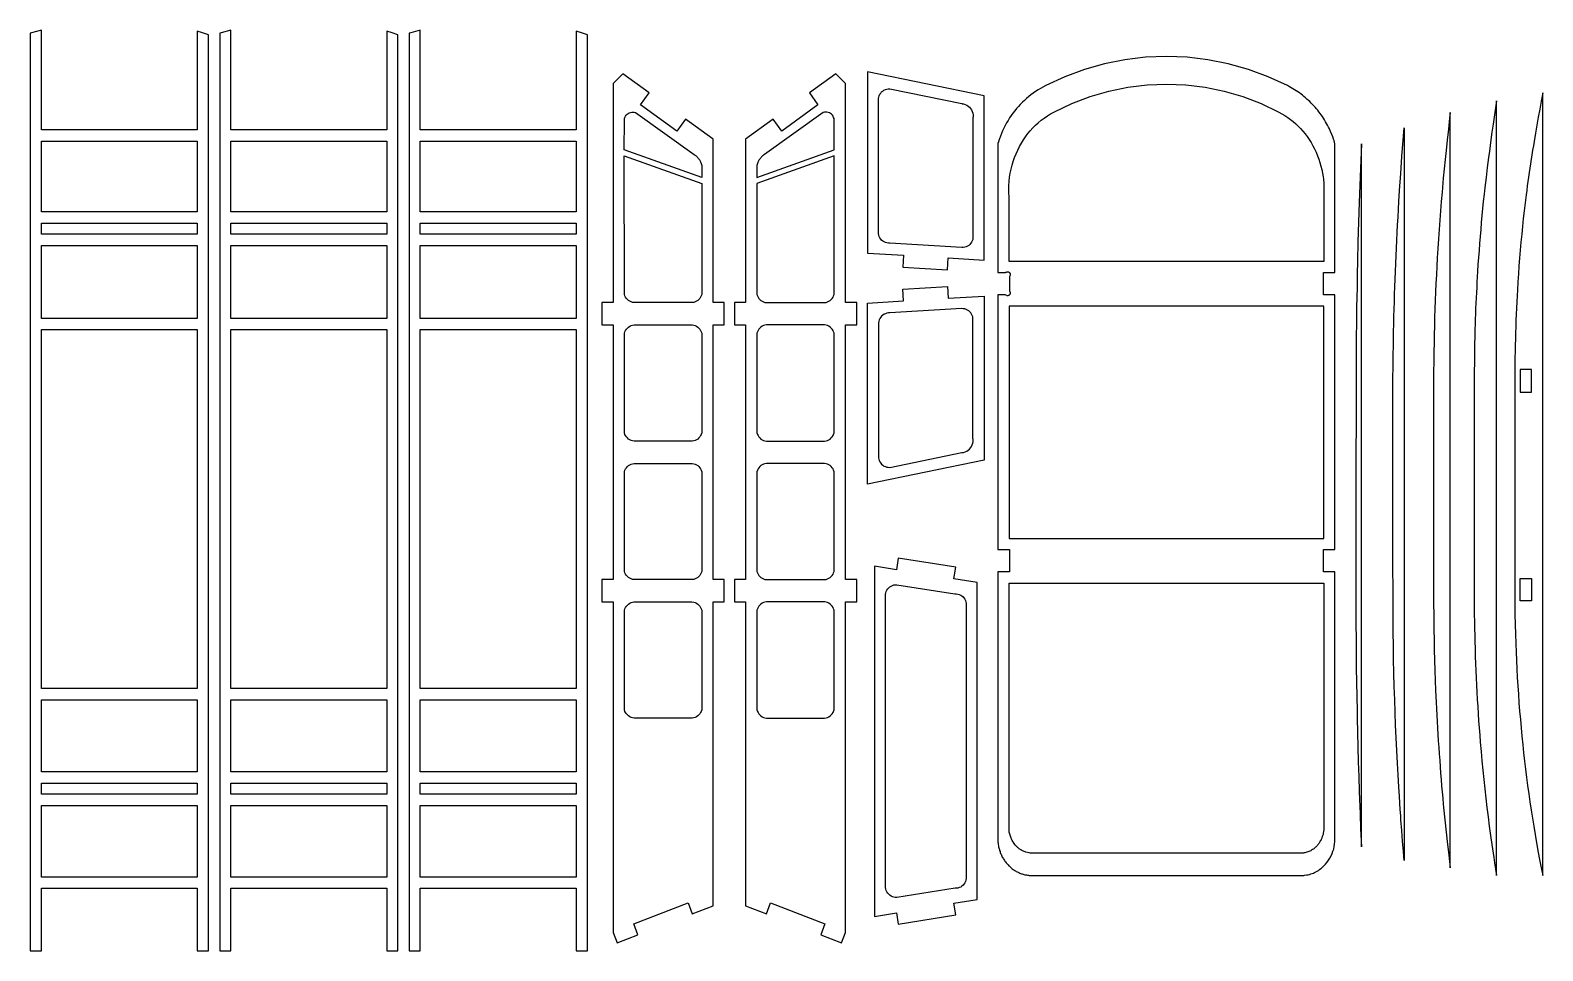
# Model space of a CAD drawing. Extents: x -2221 to 1897, y -1279 to 2054.
# Drawn here: x -2219 to -596, y 1066 to 2054 of the extents above; entities that cross this region are included whole.
import ezdxf

# ---------------------------------------------------------------- set-up
doc = ezdxf.new("R2010")
doc.units = 0
doc.layers.get('0').update_dxf_attribs({"linetype": 'CONTINUOUS'})
doc.layers.add('SECTIONCUTEDGES', color=18, linetype='CONTINUOUS')

msp = doc.modelspace()

# ---------------------------------------------------------------- linework, layer by layer
for points in [[(-1235, 1796.9), (-1234.3, 1809.7), (-1195.7, 1807.4), (-1195.7, 1983.7), (-1321, 2009.4), (-1321, 1814.9), (-1282.2, 1812.6), (-1282.9, 1799.8)], [(-2207.3, 1859.2), (-2207.3, 1935.2), (-2040, 1935.2), (-2040, 1859.2)], [(-2004, 1859.2), (-2004, 1935.2), (-1836.8, 1935.2), (-1836.8, 1859.2)], [(-2207.3, 1835.2), (-2207.3, 1847.2), (-2040, 1847.2), (-2040, 1835.2)], [(-2004, 1835.2), (-2004, 1847.2), (-1836.8, 1847.2), (-1836.8, 1835.2)], [(-1800.8, 1835.2), (-1800.8, 1847.2), (-1633.5, 1847.2), (-1633.5, 1835.2)], [(-608.4, 1689.8), (-620.4, 1689.8), (-620.4, 1665.7), (-608.4, 1665.7)], [(-608.4, 1441.6), (-620.4, 1441.6), (-620.4, 1465.6), (-608.4, 1465.6)], [(-2207.3, 1233.9), (-2207.3, 1245.9), (-2040, 1245.9), (-2040, 1233.9)], [(-2004, 1233.9), (-2004, 1245.9), (-1836.8, 1245.9), (-1836.8, 1233.9)], [(-1800.8, 1233.9), (-1800.8, 1245.9), (-1633.5, 1245.9), (-1633.5, 1233.9)]]:
    msp.add_lwpolyline(points, close=True)
at = {"layer": 'SECTIONCUTEDGES'}
for points in [[(-2219.3, 1065.8), (-2207.3, 1065.8), (-2207.3, 1133), (-2040, 1133), (-2040, 1065.8), (-2028, 1065.8), (-2028, 2049.3), (-2034.4, 2051.5), (-2040, 2053), (-2040, 1947.2), (-2207.3, 1947.2), (-2207.3, 2054.2), (-2217.8, 2051.4), (-2219.3, 2050.9)], [(-2016, 1065.8), (-2004, 1065.8), (-2004, 1133), (-1836.8, 1133), (-1836.8, 1065.8), (-1824.8, 1065.8), (-1824.8, 2049.3), (-1831.1, 2051.5), (-1836.8, 2053), (-1836.8, 1947.2), (-2004, 1947.2), (-2004, 2054.2), (-2014.4, 2051.4), (-2016, 2050.9)], [(-1812.8, 1065.8), (-1800.8, 1065.8), (-1800.8, 1133), (-1633.5, 1133), (-1633.5, 1065.8), (-1621.5, 1065.8), (-1621.5, 2049.3), (-1627.9, 2051.5), (-1633.5, 2053), (-1633.5, 1947.2), (-1800.8, 1947.2), (-1800.8, 2054.2), (-1811, 2051.5), (-1812.8, 2050.9)], [(-1172.8, 1161.2), (-1172.1, 1160.4), (-1171.4, 1159.6), (-1170.8, 1158.8), (-1170, 1158), (-1169.3, 1157.2), (-1168.6, 1156.5), (-1167.8, 1155.8), (-1167, 1155.1), (-1166.3, 1154.5), (-1165.5, 1153.9), (-1164.6, 1153.2), (-1163.8, 1152.7), (-1162.9, 1152.1), (-1162.1, 1151.5), (-1161.2, 1151), (-1160.3, 1150.5), (-1159.3, 1150.1), (-1158.5, 1149.7), (-1157.6, 1149.3), (-1156.7, 1148.9), (-1155.8, 1148.6), (-1154.9, 1148.3), (-1154, 1148), (-1153, 1147.8), (-1152.1, 1147.5), (-1151.1, 1147.3), (-1150.2, 1147.2), (-1149.2, 1147), (-1148.3, 1146.9), (-1147.5, 1146.8), (-853, 1146.8), (-852.7, 1146.8), (-851.8, 1146.9), (-849.7, 1147.2), (-848.2, 1147.5), (-846.7, 1147.9), (-845.3, 1148.3), (-843.9, 1148.8), (-842.4, 1149.3), (-841.1, 1149.9), (-839.7, 1150.6), (-838.4, 1151.3), (-837.1, 1152.1), (-835.8, 1153), (-834.4, 1154.1), (-833.7, 1154.6), (-831.3, 1156.9), (-829.4, 1158.8), (-827.7, 1160.9), (-826.2, 1163), (-824.8, 1165.3), (-823.5, 1167.6), (-822.4, 1170.1), (-821.4, 1172.6), (-820.6, 1175.1), (-820, 1177.7), (-819.6, 1180.3), (-819.3, 1183), (-819.3, 1472.8), (-831.7, 1472.8), (-831.7, 1496.7), (-819.3, 1496.7), (-819.3, 1770.2), (-831.7, 1770.2), (-831.7, 1794.2), (-819.3, 1794.2), (-819.3, 1932.1), (-819.7, 1934), (-820, 1935.1), (-820.2, 1935.7), (-820.7, 1937.2), (-821.7, 1939.8), (-822.7, 1942.4), (-823.9, 1945.3), (-825.2, 1948.2), (-826.2, 1950.2), (-827.2, 1952.1), (-828.3, 1954.1), (-829.4, 1956), (-830.5, 1957.9), (-831.7, 1959.8), (-832.8, 1961.5), (-834, 1963.2), (-835.2, 1964.9), (-836.5, 1966.6), (-837.8, 1968.2), (-839.1, 1969.8), (-840.5, 1971.4), (-841.9, 1973), (-843.3, 1974.5), (-844.8, 1976), (-846.2, 1977.5), (-847.8, 1978.9), (-849.3, 1980.3), (-850.9, 1981.7), (-852.5, 1983), (-854.1, 1984.3), (-855.7, 1985.6), (-857.4, 1986.8), (-859.1, 1988), (-860.9, 1989.2), (-862.6, 1990.3), (-864.4, 1991.4), (-866.2, 1992.4), (-868, 1993.5), (-870.3, 1994.7), (-891.1, 2004.2), (-912.2, 2012), (-933.8, 2018.1), (-955.7, 2022.5), (-977.8, 2025.1), (-1000.1, 2026), (-1022.4, 2025.1), (-1044.6, 2022.5), (-1066.5, 2018.1), (-1088.1, 2012), (-1109.1, 2004.2), (-1129.7, 1994.8), (-1135.3, 1991.7), (-1137.9, 1990.1), (-1140.5, 1988.5), (-1143, 1986.7), (-1145.5, 1984.9), (-1147.9, 1982.9), (-1150.2, 1981), (-1152.5, 1978.9), (-1154.7, 1976.8), (-1156.9, 1974.6), (-1159, 1972.3), (-1161, 1970), (-1162.9, 1967.6), (-1164.8, 1965.1), (-1166.6, 1962.6), (-1168.4, 1960), (-1170, 1957.3), (-1171.6, 1954.6), (-1173.1, 1951.9), (-1174.5, 1949.1), (-1175.9, 1946.3), (-1177.1, 1943.4), (-1178.2, 1940.5), (-1179.3, 1937.6), (-1179.6, 1936.8), (-1180.4, 1934.4), (-1180.9, 1932.7), (-1180.9, 1932.4), (-1180.9, 1932.2), (-1180.9, 1794), (-1172.8, 1794), (-1172.7, 1794), (-1172.7, 1794.1), (-1172.4, 1794.4), (-1172.2, 1794.5), (-1171.9, 1794.6), (-1171.6, 1794.7), (-1171.3, 1794.8), (-1171, 1794.9), (-1170.7, 1794.9), (-1170.4, 1794.8), (-1170, 1794.8), (-1169.7, 1794.7), (-1169.4, 1794.6), (-1169.1, 1794.4), (-1168.8, 1794.2), (-1168.6, 1794), (-1168.3, 1793.7), (-1168.2, 1793.5), (-1168.1, 1793.3), (-1168, 1793.1), (-1167.9, 1792.9), (-1167.8, 1792.7), (-1167.8, 1792.5), (-1167.7, 1792.3), (-1167.7, 1792.1), (-1167.7, 1791.9), (-1167.7, 1791.6), (-1167.8, 1791.3), (-1167.9, 1791.1), (-1168.6, 1789.9), (-1168.6, 1789.7), (-1168.6, 1774.2), (-1168.6, 1774.2), (-1168.4, 1774), (-1168.2, 1773.8), (-1168.1, 1773.6), (-1168, 1773.4), (-1167.9, 1773.1), (-1167.8, 1772.8), (-1167.7, 1772.5), (-1167.7, 1772.2), (-1167.7, 1771.9), (-1167.8, 1771.6), (-1167.8, 1771.3), (-1167.9, 1771), (-1168, 1770.8), (-1168.2, 1770.5), (-1168.4, 1770.3), (-1168.6, 1770), (-1168.8, 1769.8), (-1169, 1769.7), (-1169.2, 1769.5), (-1169.5, 1769.4), (-1169.8, 1769.3), (-1170.1, 1769.2), (-1170.4, 1769.1), (-1170.7, 1769.1), (-1171, 1769.1), (-1171.4, 1769.3), (-1171.5, 1769.3), (-1172.7, 1769.9), (-1172.8, 1770), (-1180.9, 1770), (-1180.9, 1496.6), (-1168.6, 1496.6), (-1168.6, 1472.6), (-1180.9, 1472.6), (-1180.9, 1183), (-1180.9, 1182.6), (-1180.8, 1181.7), (-1180.6, 1179.9), (-1180.4, 1178.5), (-1180.2, 1177.5), (-1179.9, 1176.4), (-1179.7, 1175.4), (-1179.4, 1174.4), (-1179.1, 1173.4), (-1178.7, 1172.3), (-1178.4, 1171.3), (-1178, 1170.4), (-1177.6, 1169.4), (-1177.1, 1168.4), (-1176.7, 1167.5), (-1176.2, 1166.5), (-1175.7, 1165.6), (-1175.1, 1164.7), (-1174.6, 1163.8), (-1174, 1162.9), (-1173.4, 1162.1)], [(-1589.5, 1074.4), (-1567.2, 1083), (-1571.7, 1094.7), (-1513.4, 1117.2), (-1508.9, 1105.4), (-1486.5, 1114), (-1486.5, 1440.4), (-1474.6, 1440.3), (-1474.6, 1464.3), (-1486.5, 1464.3), (-1486.5, 1737.8), (-1474.6, 1737.8), (-1474.6, 1761.7), (-1486.5, 1761.7), (-1486.5, 1937.1), (-1516.2, 1958.6), (-1525.4, 1945.9), (-1564.3, 1974.1), (-1555.1, 1986.8), (-1583.5, 2007.5), (-1593.8, 1997.1), (-1593.8, 1761.7), (-1593.8, 1761.7), (-1605.8, 1761.7), (-1605.8, 1737.8), (-1593.8, 1737.8), (-1593.8, 1464.3), (-1605.8, 1464.3), (-1605.8, 1440.3), (-1593.8, 1440.3), (-1593.8, 1085.6)], [(-1451.8, 1114), (-1429.4, 1105.4), (-1424.9, 1117.2), (-1366.6, 1094.7), (-1371.1, 1083), (-1348.8, 1074.4), (-1344.5, 1085.6), (-1344.5, 1440.3), (-1332.5, 1440.3), (-1332.5, 1464.3), (-1344.5, 1464.3), (-1344.5, 1737.8), (-1332.5, 1737.8), (-1332.5, 1761.7), (-1344.5, 1761.7), (-1344.5, 1761.7), (-1344.5, 1997.1), (-1354.8, 2007.5), (-1383.2, 1986.8), (-1374, 1974.1), (-1412.9, 1945.9), (-1422.1, 1958.6), (-1451.8, 1937.1), (-1451.8, 1761.7), (-1463.7, 1761.7), (-1463.7, 1737.8), (-1451.8, 1737.8), (-1451.8, 1464.3), (-1463.7, 1464.3), (-1463.7, 1440.3), (-1451.8, 1440.4)], [(-1169, 1806), (-1169, 1873.1), (-1169, 1873.9), (-1169, 1875.7), (-1169.2, 1879.1), (-1169.3, 1880.8), (-1169.4, 1883), (-1169.2, 1887.1), (-1168.9, 1892.1), (-1168.4, 1896.4), (-1167.7, 1900.7), (-1166.8, 1905), (-1165.7, 1909.2), (-1164.5, 1913.3), (-1163.1, 1917.4), (-1161.5, 1921.5), (-1159.7, 1925.4), (-1157.8, 1929.3), (-1155.6, 1933.1), (-1153.5, 1936.6), (-1151.2, 1939.9), (-1148.8, 1943.2), (-1146.2, 1946.3), (-1143.5, 1949.3), (-1140.6, 1952.2), (-1137.6, 1954.9), (-1134.5, 1957.5), (-1131.2, 1959.9), (-1127.9, 1962.2), (-1124.4, 1964.3), (-1120.9, 1966.3), (-1101.7, 1975.4), (-1082.1, 1982.9), (-1062, 1988.8), (-1041.5, 1993), (-1020.9, 1995.5), (-1000.1, 1996.4), (-979.4, 1995.5), (-958.7, 1993), (-938.3, 1988.8), (-918.2, 1982.9), (-898.5, 1975.4), (-879.4, 1966.3), (-876.2, 1964.5), (-873, 1962.6), (-870, 1960.6), (-867, 1958.4), (-864.1, 1956.1), (-861.3, 1953.7), (-858.6, 1951.1), (-856.1, 1948.5), (-853.6, 1945.8), (-851.3, 1942.9), (-849.1, 1940), (-847, 1936.9), (-844.9, 1933.6), (-843, 1930.2), (-841.2, 1926.7), (-839.5, 1923.2), (-838, 1919.5), (-836.6, 1915.9), (-835.4, 1912.2), (-834.3, 1908.4), (-833.3, 1904.6), (-832.5, 1900.7), (-831.9, 1896.9), (-831.6, 1894.8), (-831.4, 1893), (-831.3, 1891.2), (-831.2, 1889.8), (-831.1, 1887.8), (-831.1, 1884.5), (-831.3, 1875.6), (-831.3, 1806)], [(-1307.6, 1831.3), (-1308.3, 1832.8), (-1308.7, 1834.3), (-1309, 1835.9), (-1309, 1979.5), (-1309, 1980.8), (-1308.7, 1982.4), (-1308.3, 1983.9), (-1307.6, 1985.4), (-1306.7, 1986.7), (-1305.7, 1987.9), (-1304.5, 1988.9), (-1303.2, 1989.8), (-1301.7, 1990.5), (-1300.2, 1991), (-1298.6, 1991.2), (-1297, 1991.2), (-1219.7, 1975.4), (-1219.3, 1975.3), (-1218.3, 1975.2), (-1218, 1975.1), (-1216.1, 1974.6), (-1214.4, 1973.8), (-1212.9, 1972.8), (-1211.5, 1971.6), (-1210.3, 1970.2), (-1209.2, 1968.7), (-1208.4, 1967), (-1207.9, 1965.2), (-1207.6, 1963.4), (-1207.5, 1961.6), (-1207.5, 1961.2), (-1207.7, 1960), (-1207.7, 1832.1), (-1207.7, 1831.4), (-1208, 1829.6), (-1208.5, 1828.1), (-1209.2, 1826.7), (-1210, 1825.4), (-1211.1, 1824.2), (-1212.3, 1823.1), (-1213.6, 1822.2), (-1215, 1821.6), (-1216.5, 1821.1), (-1218.1, 1820.8), (-1219.7, 1820.8), (-1297, 1825.5), (-1298.4, 1825.5), (-1300.2, 1825.8), (-1301.7, 1826.2), (-1303.1, 1826.9), (-1304.5, 1827.8), (-1305.7, 1828.8), (-1306.7, 1830)], [(-596.3, 1146.8), (-596.3, 1986.8), (-597.9, 1978.1), (-599.6, 1969.5), (-601.1, 1960.8), (-602.7, 1952.2), (-604.2, 1943.5), (-605.6, 1934.8), (-606.4, 1930.1), (-607.2, 1925.3), (-608, 1920.5), (-608.7, 1915.7), (-609.5, 1910.9), (-610.2, 1906.1), (-610.9, 1901.3), (-611.6, 1896.5), (-612.2, 1891.7), (-612.9, 1887), (-613.5, 1882.1), (-614.2, 1877.3), (-615.2, 1868.9), (-616.2, 1860.4), (-617.2, 1852), (-618.1, 1843.5), (-618.9, 1835.1), (-619.7, 1826.6), (-620.5, 1818.1), (-621.2, 1809.6), (-621.9, 1801.1), (-622.5, 1792.6), (-623, 1784.1), (-623.5, 1775.6), (-623.9, 1769), (-624.3, 1762.4), (-624.6, 1755.8), (-624.9, 1749.2), (-625.1, 1742.5), (-625.3, 1735.9), (-625.6, 1729.3), (-625.7, 1722.7), (-625.9, 1716), (-626, 1709.4), (-626.1, 1702.8), (-626.2, 1689.8), (-626.2, 1440.3), (-626.1, 1430), (-626.1, 1427.4), (-625.9, 1416), (-625.6, 1405.8), (-625.3, 1395.7), (-625, 1386.6), (-624.6, 1377.5), (-624.1, 1368.5), (-623.6, 1359.4), (-623.1, 1350.3), (-622.5, 1341.3), (-621.8, 1332.2), (-621.1, 1323.2), (-620.3, 1314.1), (-619.5, 1305.1), (-618.7, 1296.1), (-617.7, 1287), (-616.8, 1278.2), (-615.8, 1269.5), (-614.7, 1260.7), (-613.6, 1251.9), (-612.5, 1243.2), (-611.3, 1234.4), (-610, 1225.7), (-608.7, 1216.9), (-607.4, 1208.2), (-606, 1199.5), (-604.5, 1190.8), (-601.8, 1175.2), (-600, 1165.7), (-598.6, 1158.5)], [(-1581.9, 1925.8), (-1581.8, 1957.4), (-1581.8, 1958), (-1581.5, 1959.4), (-1581.1, 1960.6), (-1580.5, 1961.8), (-1579.7, 1962.9), (-1578.7, 1963.9), (-1577.6, 1964.7), (-1576.5, 1965.4), (-1575.2, 1965.8), (-1573.9, 1966.1), (-1572.5, 1966.2), (-1571.2, 1966.2), (-1569.9, 1965.9), (-1506.8, 1920.6), (-1505.9, 1920), (-1505.3, 1919.6), (-1504.9, 1919.3), (-1504.5, 1918.9), (-1504.1, 1918.5), (-1503.6, 1918.1), (-1503.3, 1917.7), (-1502.9, 1917.3), (-1502.5, 1916.8), (-1502.2, 1916.4), (-1501.8, 1915.9), (-1501.5, 1915.5), (-1501.2, 1915), (-1500.9, 1914.5), (-1500.6, 1914), (-1500.3, 1913.5), (-1500.1, 1913), (-1499.9, 1912.5), (-1499.7, 1911.9), (-1499.5, 1911.4), (-1499.3, 1910.9), (-1499.1, 1910.3), (-1499, 1909.8), (-1498.8, 1909.2), (-1498.7, 1908.6), (-1498.6, 1907.8), (-1498.6, 1907.5), (-1498.5, 1895.9)], [(-1439.8, 1895.9), (-1356.5, 1925.8), (-1356.5, 1957.4), (-1356.5, 1958), (-1356.8, 1959.4), (-1357.2, 1960.6), (-1357.8, 1961.8), (-1358.6, 1962.9), (-1359.6, 1963.9), (-1360.7, 1964.7), (-1361.8, 1965.4), (-1363.1, 1965.8), (-1364.4, 1966.1), (-1365.8, 1966.2), (-1367.1, 1966.2), (-1368.4, 1965.9), (-1431.5, 1920.6), (-1432.4, 1920), (-1433, 1919.6), (-1433.4, 1919.3), (-1433.8, 1918.9), (-1434.2, 1918.5), (-1434.7, 1918.1), (-1435, 1917.7), (-1435.4, 1917.3), (-1435.8, 1916.8), (-1436.2, 1916.4), (-1436.5, 1915.9), (-1436.8, 1915.5), (-1437.1, 1915), (-1437.4, 1914.5), (-1437.7, 1914), (-1438, 1913.5), (-1438.2, 1913), (-1438.4, 1912.5), (-1438.6, 1911.9), (-1438.8, 1911.4), (-1439, 1910.9), (-1439.2, 1910.3), (-1439.3, 1909.8), (-1439.5, 1909.2), (-1439.6, 1908.6), (-1439.7, 1907.8), (-1439.7, 1907.5)], [(-695.5, 1155), (-695.5, 1965.8), (-696.2, 1959.8), (-697.5, 1948), (-698.8, 1936.1), (-700, 1925.2), (-701, 1915.3), (-702, 1905.3), (-703, 1895.3), (-703.9, 1885.3), (-704.3, 1880.3), (-705.2, 1870.3), (-706, 1860.3), (-706.8, 1850.2), (-707.5, 1840.1), (-708.2, 1830.1), (-708.9, 1820), (-709.5, 1809.9), (-710, 1800.7), (-710.5, 1791.6), (-710.9, 1782.4), (-711.4, 1773.3), (-711.7, 1764.1), (-712.1, 1754.9), (-712.4, 1745.8), (-712.6, 1736.6), (-712.8, 1727.4), (-713, 1718.2), (-713.2, 1709.1), (-713.3, 1698.1), (-713.4, 1687.3), (-713.4, 1679.1), (-713.4, 1439.6), (-713.3, 1425.2), (-713.2, 1410.9), (-713, 1399.7), (-712.7, 1388.8), (-712.4, 1377.8), (-712.1, 1366.9), (-711.7, 1356), (-711.3, 1345.1), (-710.7, 1332.7), (-710.4, 1325.7), (-710, 1318.8), (-709.6, 1311.9), (-709.2, 1304.9), (-708.8, 1298), (-708.4, 1291.1), (-707.9, 1284.1), (-707.4, 1277.2), (-706.9, 1270.3), (-706.4, 1263.4), (-705.9, 1256.4), (-705.3, 1249.8), (-704.8, 1243.1), (-704.2, 1236.4), (-703.6, 1229.8), (-703, 1223.1), (-702.3, 1216.4), (-701.7, 1209.8), (-701, 1203.1), (-700.3, 1196.4), (-699.5, 1189.8), (-698.8, 1183.1), (-697.1, 1168.4)], [(-645.9, 1146.8), (-645.9, 1978.3), (-647.8, 1965.8), (-649.6, 1953.2), (-650.8, 1944.8), (-652, 1936.4), (-653.6, 1924.5), (-654.6, 1917.4), (-655.9, 1906.8), (-657.2, 1896.1), (-658.4, 1885.5), (-659.3, 1878), (-660.1, 1870.4), (-660.8, 1862.9), (-661.6, 1855.4), (-662.3, 1847.9), (-662.9, 1840.3), (-663.6, 1832.8), (-664.2, 1825.3), (-664.7, 1817.7), (-665.3, 1810.2), (-665.8, 1802.6), (-666.3, 1795.1), (-666.6, 1789.4), (-666.9, 1783.8), (-667.2, 1778.1), (-667.5, 1772.5), (-667.8, 1766.8), (-668.1, 1761.1), (-668.3, 1755.5), (-668.5, 1749.8), (-668.7, 1744.1), (-668.9, 1738.5), (-669.1, 1732.8), (-669.3, 1723.3), (-669.4, 1719.4), (-669.6, 1707.9), (-669.7, 1697.5), (-669.8, 1687.6), (-669.8, 1684.3), (-669.8, 1438.7), (-669.8, 1430.8), (-669.6, 1415.2), (-669.3, 1401.2), (-668.9, 1387.3), (-668.7, 1381.7), (-668.4, 1374.1), (-668.1, 1366.4), (-667.8, 1358.7), (-667.4, 1351.1), (-667, 1343.4), (-666.6, 1335.7), (-666.1, 1328.1), (-665.7, 1320.4), (-665.1, 1312.8), (-664.6, 1305.1), (-664, 1297.4), (-663.4, 1289.8), (-662.5, 1279.8), (-661.6, 1269.7), (-660.7, 1259.7), (-659.6, 1249.7), (-658.6, 1239.7), (-657.4, 1229.7), (-656.3, 1219.7), (-655, 1209.7), (-653.7, 1199.7), (-652.4, 1189.7), (-650.9, 1179.8), (-648.9, 1166), (-648, 1160.2)], [(-748.5, 1206.4), (-748.7, 1210.6), (-749.2, 1217.5), (-750.1, 1231.3), (-750.8, 1242), (-751.5, 1254.3), (-752.3, 1267.2), (-753, 1280.9), (-753.7, 1294.5), (-754.2, 1308.1), (-754.8, 1321.8), (-755.2, 1335.4), (-755.7, 1349.5), (-756, 1364.1), (-756.3, 1378.7), (-756.6, 1393.3), (-756.8, 1408), (-756.9, 1422.6), (-756.9, 1429.9), (-757.1, 1501.2), (-757.1, 1570.7), (-757, 1662.8), (-757, 1672.7), (-757, 1682.6), (-756.9, 1690.6), (-756.8, 1698.6), (-756.7, 1706.6), (-756.6, 1714.6), (-756.5, 1722.6), (-756.3, 1730.7), (-756.2, 1738.7), (-756, 1746.7), (-755.8, 1754.7), (-755.5, 1762.7), (-755.3, 1770.7), (-755, 1778.7), (-754.7, 1787), (-754.4, 1795.3), (-754.1, 1803.6), (-753.7, 1812), (-753.3, 1820.3), (-752.9, 1828.6), (-752.5, 1836.9), (-752.1, 1845.2), (-751.6, 1853.5), (-751.2, 1861.9), (-750.7, 1870.2), (-749.9, 1882.1), (-748.7, 1900.4), (-747.4, 1918.7), (-745.8, 1940.4), (-745, 1949.4), (-745, 1162.8), (-745.8, 1172.3), (-746.7, 1183.6), (-747.6, 1195)], [(-1800.8, 1859.2), (-1800.8, 1935.2), (-1633.5, 1935.2), (-1633.5, 1859.2)], [(-792.4, 1212.7), (-791.7, 1196.6), (-790.9, 1177.3), (-790.9, 1932.1), (-792, 1905.7), (-792.7, 1887.4), (-793.3, 1869.1), (-794, 1848.1), (-794.6, 1827.1), (-795.1, 1806.1), (-795.4, 1792.1), (-795.6, 1778.1), (-796, 1757), (-796.2, 1743), (-796.4, 1722), (-796.6, 1708), (-796.6, 1695.7), (-796.7, 1679.9), (-796.9, 1552), (-796.9, 1434.5), (-796.9, 1424.1), (-796.8, 1413.8), (-796.7, 1403.4), (-796.6, 1393), (-796.5, 1377.4), (-796.4, 1369.7), (-796.2, 1354.3), (-795.9, 1338.9), (-795.6, 1323.4), (-795.4, 1315.7), (-795.1, 1300.3), (-794.7, 1284.9), (-794.2, 1268.8), (-793.7, 1252.8), (-793.2, 1236.7), (-792.9, 1228.7)], [(-1580.4, 1767.6), (-1581.1, 1769), (-1581.6, 1770.6), (-1581.8, 1772.1), (-1581.8, 1773), (-1581.9, 1919.4), (-1498.5, 1889.5), (-1498.5, 1773.7), (-1498.6, 1772.3), (-1498.8, 1770.6), (-1499.3, 1769), (-1500, 1767.6), (-1500.8, 1766.3), (-1501.9, 1765.1), (-1503.1, 1764), (-1504.4, 1763.2), (-1505.8, 1762.5), (-1507.4, 1762), (-1509, 1761.8), (-1510.3, 1761.7), (-1569.9, 1761.7), (-1571.5, 1761.8), (-1573, 1762), (-1574.5, 1762.5), (-1576, 1763.2), (-1577.3, 1764), (-1578.5, 1765.1), (-1579.6, 1766.3)], [(-1438.3, 1767.6), (-1437.5, 1766.3), (-1436.4, 1765.1), (-1435.2, 1764), (-1433.9, 1763.2), (-1432.5, 1762.5), (-1430.9, 1762), (-1429.3, 1761.8), (-1428, 1761.7), (-1368.4, 1761.7), (-1366.8, 1761.8), (-1365.3, 1762), (-1363.8, 1762.5), (-1362.3, 1763.2), (-1361, 1764), (-1359.8, 1765.1), (-1358.8, 1766.3), (-1357.9, 1767.6), (-1357.2, 1769), (-1356.7, 1770.6), (-1356.5, 1772.1), (-1356.5, 1773), (-1356.5, 1919.4), (-1439.8, 1889.5), (-1439.8, 1773.7), (-1439.7, 1772.3), (-1439.5, 1770.6), (-1439, 1769)], [(-2207.3, 1744.8), (-2207.3, 1823.2), (-2040, 1823.2), (-2040, 1744.8)], [(-2004, 1744.8), (-2004, 1823.2), (-1836.8, 1823.2), (-1836.8, 1744.8)], [(-1800.8, 1744.8), (-1800.8, 1823.2), (-1633.5, 1823.2), (-1633.5, 1744.8)], [(-1321, 1566.7), (-1321, 1761.2), (-1282.2, 1763.5), (-1282.9, 1776.3), (-1235, 1779.2), (-1234.3, 1766.4), (-1195.7, 1768.7), (-1195.7, 1592.4)], [(-1307.6, 1590.7), (-1306.7, 1589.4), (-1305.7, 1588.2), (-1304.5, 1587.1), (-1303.2, 1586.3), (-1301.7, 1585.6), (-1300.2, 1585.1), (-1298.6, 1584.9), (-1297, 1584.8), (-1219.7, 1600.7), (-1219.3, 1600.7), (-1218.3, 1600.9), (-1218, 1600.9), (-1216.1, 1601.5), (-1214.4, 1602.3), (-1212.9, 1603.3), (-1211.5, 1604.5), (-1210.3, 1605.9), (-1209.2, 1607.4), (-1208.4, 1609.1), (-1207.9, 1610.8), (-1207.6, 1612.7), (-1207.5, 1614.5), (-1207.5, 1614.8), (-1207.7, 1616), (-1207.7, 1744), (-1207.7, 1744.7), (-1208, 1746.4), (-1208.5, 1747.9), (-1209.2, 1749.4), (-1210, 1750.7), (-1211.1, 1751.9), (-1212.3, 1752.9), (-1213.6, 1753.8), (-1215, 1754.5), (-1216.5, 1755), (-1218.1, 1755.2), (-1219.7, 1755.3), (-1297, 1750.6), (-1298.4, 1750.6), (-1300.2, 1750.3), (-1301.7, 1749.8), (-1303.1, 1749.2), (-1304.5, 1748.3), (-1305.7, 1747.3), (-1306.7, 1746.1), (-1307.6, 1744.7), (-1308.3, 1743.3), (-1308.7, 1741.8), (-1309, 1740.2), (-1309, 1596.6), (-1309, 1595.2), (-1308.7, 1593.6), (-1308.3, 1592.1)], [(-1169, 1508.6), (-831.3, 1508.6), (-831.3, 1758), (-1169, 1758)], [(-1580.4, 1618.9), (-1581.1, 1620.3), (-1581.6, 1621.9), (-1581.8, 1623.5), (-1581.8, 1624.1), (-1581.8, 1726), (-1581.8, 1727.4), (-1581.6, 1728.9), (-1581.1, 1730.5), (-1580.4, 1731.9), (-1579.6, 1733.2), (-1578.5, 1734.4), (-1577.3, 1735.5), (-1576, 1736.3), (-1574.5, 1737), (-1573, 1737.5), (-1571.4, 1737.7), (-1569.9, 1737.8), (-1510.5, 1737.8), (-1509, 1737.7), (-1507.4, 1737.5), (-1505.8, 1737), (-1504.4, 1736.3), (-1503.1, 1735.5), (-1501.9, 1734.4), (-1500.8, 1733.2), (-1500, 1731.9), (-1499.3, 1730.5), (-1498.8, 1728.9), (-1498.6, 1727.3), (-1498.6, 1726.3), (-1498.5, 1624.8), (-1498.6, 1623.6), (-1498.8, 1621.9), (-1499.3, 1620.3), (-1500, 1618.9), (-1500.8, 1617.6), (-1501.9, 1616.4), (-1503.1, 1615.3), (-1504.4, 1614.5), (-1505.8, 1613.8), (-1507.4, 1613.3), (-1508.9, 1613.1), (-1569.9, 1613), (-1571.4, 1613.1), (-1573, 1613.3), (-1574.5, 1613.8), (-1576, 1614.5), (-1577.3, 1615.3), (-1578.5, 1616.4), (-1579.5, 1617.6)], [(-1438.3, 1618.9), (-1437.5, 1617.6), (-1436.4, 1616.4), (-1435.2, 1615.3), (-1433.9, 1614.5), (-1432.5, 1613.8), (-1430.9, 1613.3), (-1429.4, 1613.1), (-1368.4, 1613), (-1366.9, 1613.1), (-1365.3, 1613.3), (-1363.8, 1613.8), (-1362.3, 1614.5), (-1361, 1615.3), (-1359.8, 1616.4), (-1358.8, 1617.6), (-1357.9, 1618.9), (-1357.2, 1620.3), (-1356.7, 1621.9), (-1356.5, 1623.5), (-1356.5, 1624.1), (-1356.5, 1726), (-1356.5, 1727.4), (-1356.7, 1728.9), (-1357.2, 1730.5), (-1357.9, 1731.9), (-1358.7, 1733.2), (-1359.8, 1734.4), (-1361, 1735.5), (-1362.3, 1736.3), (-1363.8, 1737), (-1365.3, 1737.5), (-1366.9, 1737.7), (-1368.4, 1737.8), (-1427.8, 1737.8), (-1429.3, 1737.7), (-1430.9, 1737.5), (-1432.5, 1737), (-1433.9, 1736.3), (-1435.2, 1735.5), (-1436.4, 1734.4), (-1437.5, 1733.2), (-1438.3, 1731.9), (-1439, 1730.5), (-1439.5, 1728.9), (-1439.7, 1727.3), (-1439.8, 1726.3), (-1439.8, 1624.8), (-1439.7, 1623.6), (-1439.5, 1621.9), (-1439, 1620.3)], [(-2207.3, 1347.4), (-2207.3, 1732.8), (-2040, 1732.8), (-2040, 1347.4)], [(-2004, 1347.4), (-2004, 1732.8), (-1836.8, 1732.8), (-1836.8, 1347.4)], [(-1800.8, 1347.4), (-1800.8, 1732.8), (-1633.5, 1732.8), (-1633.5, 1347.4)], [(-1580.4, 1470.2), (-1581.1, 1471.6), (-1581.6, 1473.1), (-1581.8, 1474.8), (-1581.8, 1476.3), (-1581.8, 1577.1), (-1581.8, 1578.6), (-1581.6, 1580.2), (-1581.1, 1581.7), (-1580.4, 1583.2), (-1579.6, 1584.5), (-1578.5, 1585.7), (-1577.3, 1586.8), (-1576, 1587.6), (-1574.5, 1588.3), (-1573, 1588.8), (-1571.4, 1589), (-1571.3, 1589), (-1510.5, 1589), (-1509.1, 1589), (-1507.4, 1588.8), (-1505.8, 1588.3), (-1504.4, 1587.6), (-1503.1, 1586.7), (-1501.9, 1585.7), (-1500.8, 1584.5), (-1500, 1583.2), (-1499.3, 1581.7), (-1498.8, 1580.2), (-1498.6, 1578.7), (-1498.5, 1577.2), (-1498.5, 1476.3), (-1498.6, 1474.8), (-1498.8, 1473.1), (-1499.3, 1471.6), (-1500, 1470.2), (-1500.8, 1468.9), (-1501.9, 1467.7), (-1503.1, 1466.6), (-1504.4, 1465.8), (-1505.8, 1465.1), (-1507.4, 1464.6), (-1508.9, 1464.4), (-1509.8, 1464.3), (-1570.1, 1464.3), (-1571.4, 1464.4), (-1573, 1464.6), (-1574.5, 1465.1), (-1576, 1465.8), (-1577.3, 1466.6), (-1578.5, 1467.7), (-1579.5, 1468.9)], [(-1438.3, 1470.2), (-1437.5, 1468.9), (-1436.4, 1467.7), (-1435.2, 1466.6), (-1433.9, 1465.8), (-1432.5, 1465.1), (-1430.9, 1464.6), (-1429.4, 1464.4), (-1428.5, 1464.3), (-1368.2, 1464.3), (-1366.9, 1464.4), (-1365.3, 1464.6), (-1363.8, 1465.1), (-1362.3, 1465.8), (-1361, 1466.6), (-1359.8, 1467.7), (-1358.8, 1468.9), (-1357.9, 1470.2), (-1357.2, 1471.6), (-1356.7, 1473.1), (-1356.5, 1474.8), (-1356.5, 1476.3), (-1356.5, 1577.1), (-1356.5, 1578.6), (-1356.7, 1580.2), (-1357.2, 1581.7), (-1357.9, 1583.2), (-1358.7, 1584.5), (-1359.8, 1585.7), (-1361, 1586.8), (-1362.3, 1587.6), (-1363.8, 1588.3), (-1365.3, 1588.8), (-1366.9, 1589), (-1367, 1589), (-1427.8, 1589), (-1429.2, 1589), (-1430.9, 1588.8), (-1432.5, 1588.3), (-1433.9, 1587.6), (-1435.2, 1586.7), (-1436.4, 1585.7), (-1437.5, 1584.5), (-1438.3, 1583.2), (-1439, 1581.7), (-1439.5, 1580.2), (-1439.7, 1578.7), (-1439.8, 1577.2), (-1439.8, 1476.3), (-1439.7, 1474.8), (-1439.5, 1473.1), (-1439, 1471.6)], [(-1313.4, 1102.7), (-1289.7, 1106.6), (-1287.8, 1094.5), (-1226.2, 1104.3), (-1228.2, 1116.8), (-1203.1, 1120.9), (-1203.1, 1461.1), (-1228.2, 1465.1), (-1226.2, 1477.7), (-1287.8, 1487.5), (-1289.8, 1475), (-1313.4, 1478.8)], [(-1299.1, 1127.7), (-1300, 1129), (-1300.7, 1130.4), (-1301.1, 1132), (-1301.4, 1133.6), (-1301.4, 1446.9), (-1301.4, 1448.2), (-1301.1, 1450), (-1300.7, 1451.5), (-1300, 1453), (-1299.1, 1454.3), (-1298.1, 1455.5), (-1296.9, 1456.5), (-1295.6, 1457.4), (-1294.1, 1458.1), (-1292.6, 1458.6), (-1291.1, 1458.8), (-1289.5, 1458.9), (-1227, 1449.1), (-1226.8, 1449.1), (-1225.8, 1449.1), (-1223.9, 1448.8), (-1222.4, 1448.3), (-1220.9, 1447.7), (-1219.6, 1446.8), (-1218.4, 1445.7), (-1217.4, 1444.6), (-1216.5, 1443.2), (-1215.8, 1441.8), (-1215.4, 1440.3), (-1215.1, 1438.6), (-1215.1, 1437.3), (-1215.1, 1144.9), (-1215.1, 1143.5), (-1215.4, 1141.7), (-1215.8, 1140.2), (-1216.5, 1138.8), (-1217.4, 1137.4), (-1218.4, 1136.2), (-1219.6, 1135.2), (-1220.9, 1134.3), (-1222.4, 1133.7), (-1223.9, 1133.2), (-1225.5, 1132.9), (-1225.6, 1132.9), (-1226.7, 1132.9), (-1289.5, 1123.1), (-1291.1, 1123.2), (-1292.6, 1123.4), (-1294.1, 1123.9), (-1295.6, 1124.6), (-1296.9, 1125.4), (-1298.1, 1126.5)], [(-1164, 1181.6), (-1164.9, 1183), (-1165.5, 1184.1), (-1166, 1185.1), (-1166.5, 1186.1), (-1166.8, 1186.6), (-1167.2, 1187.7), (-1167.6, 1188.8), (-1167.9, 1189.9), (-1168.2, 1191), (-1168.5, 1192.2), (-1168.7, 1193.3), (-1168.8, 1194.4), (-1168.9, 1195.7), (-1169, 1460.6), (-831.3, 1460.6), (-831.3, 1195.8), (-831.5, 1194), (-831.6, 1193.2), (-831.8, 1192.3), (-831.9, 1191.5), (-832.1, 1190.7), (-832.4, 1189.9), (-832.6, 1189.1), (-832.9, 1188.3), (-833.2, 1187.5), (-833.5, 1186.7), (-833.8, 1185.9), (-834.2, 1185.2), (-834.5, 1184.4), (-835, 1183.7), (-835.4, 1182.9), (-835.8, 1182.2), (-836.3, 1181.5), (-836.8, 1180.8), (-837.3, 1180.1), (-837.8, 1179.5), (-838.4, 1178.8), (-838.9, 1178.2), (-839.5, 1177.6), (-840.1, 1177), (-840.7, 1176.4), (-841.6, 1175.7), (-842.4, 1175), (-843.3, 1174.4), (-844.3, 1173.8), (-845.2, 1173.2), (-846.2, 1172.8), (-847.3, 1172.3), (-848.3, 1171.9), (-849.4, 1171.6), (-850.4, 1171.3), (-851.5, 1171.1), (-852.1, 1171), (-852.8, 1170.9), (-853.5, 1170.8), (-1146.4, 1170.8), (-1147.5, 1170.9), (-1149.3, 1171.2), (-1150.9, 1171.6), (-1151.8, 1171.9), (-1152.7, 1172.3), (-1153.6, 1172.6), (-1154.5, 1173.1), (-1155.4, 1173.5), (-1156.4, 1174.2), (-1157, 1174.6), (-1157.6, 1175), (-1158.2, 1175.4), (-1158.8, 1175.9), (-1159.3, 1176.3), (-1159.9, 1176.8), (-1160.4, 1177.3), (-1160.9, 1177.8), (-1161.4, 1178.4), (-1161.9, 1178.9), (-1162.5, 1179.7), (-1163.7, 1181.2)], [(-1580.4, 1321.5), (-1581.1, 1322.9), (-1581.6, 1324.4), (-1581.8, 1326), (-1581.8, 1326.2), (-1581.8, 1428.4), (-1581.8, 1429.8), (-1581.6, 1431.5), (-1581.1, 1433), (-1580.4, 1434.5), (-1579.6, 1435.8), (-1578.5, 1437), (-1577.3, 1438), (-1576, 1438.9), (-1574.5, 1439.6), (-1573, 1440.1), (-1571.5, 1440.3), (-1570.1, 1440.3), (-1510.5, 1440.3), (-1509.2, 1440.3), (-1507.4, 1440), (-1505.8, 1439.6), (-1504.4, 1438.9), (-1503.1, 1438), (-1501.9, 1437), (-1500.8, 1435.8), (-1500, 1434.5), (-1499.3, 1433), (-1498.8, 1431.5), (-1498.6, 1429.9), (-1498.5, 1428.5), (-1498.5, 1327.6), (-1498.6, 1326), (-1498.8, 1324.4), (-1499.3, 1322.9), (-1500, 1321.5), (-1500.8, 1320.2), (-1501.9, 1319), (-1503.1, 1317.9), (-1504.4, 1317.1), (-1505.8, 1316.4), (-1507.4, 1315.9), (-1508.9, 1315.7), (-1510.3, 1315.6), (-1569.9, 1315.6), (-1571.4, 1315.6), (-1573, 1315.9), (-1574.5, 1316.4), (-1576, 1317.1), (-1577.3, 1317.9), (-1578.5, 1319), (-1579.5, 1320.2)], [(-1438.3, 1321.5), (-1437.5, 1320.2), (-1436.4, 1319), (-1435.2, 1317.9), (-1433.9, 1317.1), (-1432.5, 1316.4), (-1430.9, 1315.9), (-1429.4, 1315.7), (-1428, 1315.6), (-1368.4, 1315.6), (-1366.9, 1315.6), (-1365.3, 1315.9), (-1363.8, 1316.4), (-1362.3, 1317.1), (-1361, 1317.9), (-1359.8, 1319), (-1358.8, 1320.2), (-1357.9, 1321.5), (-1357.2, 1322.9), (-1356.7, 1324.4), (-1356.5, 1326), (-1356.5, 1326.2), (-1356.5, 1428.4), (-1356.5, 1429.8), (-1356.7, 1431.5), (-1357.2, 1433), (-1357.9, 1434.5), (-1358.7, 1435.8), (-1359.8, 1437), (-1361, 1438), (-1362.3, 1438.9), (-1363.8, 1439.6), (-1365.3, 1440.1), (-1366.8, 1440.3), (-1368.2, 1440.3), (-1427.8, 1440.3), (-1429.1, 1440.3), (-1430.9, 1440), (-1432.5, 1439.6), (-1433.9, 1438.9), (-1435.2, 1438), (-1436.4, 1437), (-1437.5, 1435.8), (-1438.3, 1434.5), (-1439, 1433), (-1439.5, 1431.5), (-1439.7, 1429.9), (-1439.8, 1428.5), (-1439.8, 1327.6), (-1439.7, 1326), (-1439.5, 1324.4), (-1439, 1322.9)], [(-2207.3, 1257.9), (-2207.3, 1335.4), (-2040, 1335.4), (-2040, 1257.9)], [(-2004, 1257.9), (-2004, 1335.4), (-1836.8, 1335.4), (-1836.8, 1257.9)], [(-1800.8, 1257.9), (-1800.8, 1335.4), (-1633.5, 1335.4), (-1633.5, 1257.9)], [(-2207.3, 1145), (-2207.3, 1221.9), (-2040, 1221.9), (-2040, 1145)], [(-2004, 1145), (-2004, 1221.9), (-1836.8, 1221.9), (-1836.8, 1145)], [(-1800.8, 1145), (-1800.8, 1221.9), (-1633.5, 1221.9), (-1633.5, 1145)]]:
    msp.add_lwpolyline(points, close=True, dxfattribs=at)

doc.saveas('drawing.dxf')
